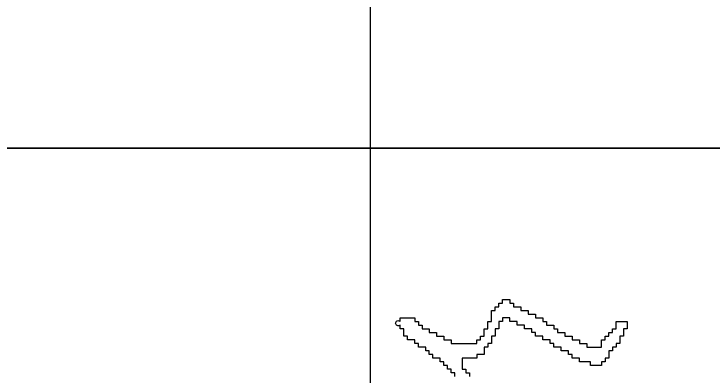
# Model space of a CAD drawing. Header units: millimetres. Extents: x 434053 to 1059003, y -2417481 to 936527.
# Drawn here: x 587918 to 588680, y -1805819 to -1805425 of the extents above; entities that cross this region are included whole.
import ezdxf

# ---------------------------------------------------------------- set-up
doc = ezdxf.new("R2010")
doc.units = ezdxf.units.MM
doc.header["$LTSCALE"] = 1000
doc.header["$MEASUREMENT"] = 0
for name, color, linetype in [('TITLIN', 7, 'Continuous'), ('图框层', 3, 'Continuous'), ('电子签名', 6, 'Continuous')]:
    doc.layers.add(name, color=color, linetype=linetype)

# ---------------------------------------------------------------- blocks, each defined once
blk = doc.blocks.new('A$C6C634642')
at = {"linetype": 'Continuous'}
blk.add_lwpolyline([(80000, 75000), (75000, 75000), (75000, 70000), (70000, 70000), (70000, 65000), (65000, 65000), (65000, 60000), (60000, 60000), (60000, 55000), (55000, 55000), (55000, 50000), (55000, 45000), (50000, 45000), (50000, 40000), (45000, 40000), (45000, 35000), (40000, 35000), (40000, 30000), (40000, 25000), (35000, 25000), (35000, 20000), (30000, 20000), (30000, 15000), (30000, 10000), (25000, 10000), (25000, 5000), (20000, 5000), (15000, 5000), (15000, 0), (10000, 0, -2.414214), (5000, 0), (0, 0), (0, 5000), (0, 10000), (0, 15000), (0, 20000), (5000, 20000), (5000, 25000), (10000, 25000), (10000, 30000), (15000, 30000), (15000, 35000), (15000, 40000), (20000, 40000), (20000, 45000), (20000, 50000), (25000, 50000), (25000, 55000), (25000, 60000), (30000, 60000), (30000, 65000), (30000, 70000), (35000, 70000), (35000, 75000), (35000, 80000), (35000, 85000), (35000, 90000), (35000, 95000), (35000, 100000), (35000, 105000), (30000, 105000), (30000, 110000), (25000, 110000), (25000, 115000), (20000, 115000), (15000, 115000), (15000, 120000), (10000, 120000), (5000, 120000), (5000, 125000), (0, 125000), (-5000, 125000), (-10000, 125000), (-10000, 130000), (-15000, 130000), (-15000, 135000), (-20000, 135000), (-20000, 140000), (-25000, 140000), (-25000, 145000), (-25000, 150000), (-20000, 150000), (-20000, 155000), (-15000, 155000), (-15000, 160000), (-15000, 165000), (-10000, 165000), (-10000, 170000), (-10000, 175000), (-5000, 175000), (-5000, 180000), (-5000, 185000), (0, 185000), (0, 190000), (0, 195000), (5000, 195000), (5000, 200000), (10000, 200000), (10000, 205000), (10000, 210000), (15000, 210000), (15000, 215000), (20000, 215000), (20000, 220000), (20000, 225000), (25000, 225000), (25000, 230000), (25000, 235000), (30000, 235000), (30000, 240000), (30000, 245000), (35000, 245000), (35000, 250000), (35000, 255000), (40000, 255000), (40000, 260000), (40000, 265000), (40000, 270000), (40000, 275000), (35000, 275000), (30000, 275000), (30000, 280000), (25000, 280000), (25000, 285000), (20000, 285000), (20000, 290000), (15000, 290000), (15000, 295000), (10000, 295000), (5000, 295000), (5000, 300000), (5000, 305000), (5000, 310000), (10000, 310000), (15000, 310000), (15000, 305000), (25000, 305000), (25000, 300000), (35000, 300000), (35000, 295000), (40000, 295000), (40000, 290000), (45000, 290000), (45000, 285000), (55000, 285000), (55000, 280000), (60000, 280000), (60000, 275000), (65000, 275000), (65000, 270000), (65000, 265000), (65000, 260000), (60000, 260000), (60000, 255000), (60000, 250000), (60000, 245000), (55000, 245000), (55000, 240000), (55000, 235000), (50000, 235000), (50000, 230000), (45000, 230000), (45000, 225000), (45000, 220000), (40000, 220000), (40000, 215000), (40000, 210000), (35000, 210000), (35000, 205000), (30000, 205000), (30000, 200000), (30000, 195000), (25000, 195000), (25000, 190000), (25000, 185000), (20000, 185000), (20000, 180000), (15000, 180000), (15000, 175000), (15000, 170000), (10000, 170000), (10000, 165000), (10000, 160000), (5000, 160000), (5000, 155000), (5000, 150000), (0, 150000), (0, 145000), (0, 140000), (5000, 140000), (5000, 135000), (15000, 135000), (15000, 130000), (25000, 130000), (25000, 125000), (35000, 125000), (35000, 120000), (40000, 120000), (40000, 115000), (50000, 115000), (50000, 110000), (50000, 105000), (55000, 105000), (55000, 100000), (55000, 95000), (55000, 90000), (55000, 85000), (70000, 85000), (70000, 90000), (75000, 90000), (75000, 95000), (80000, 95000)], format="xyb", dxfattribs=at)
blk = doc.blocks.new('A$C62AF6C70')
at = {"layer": '电子签名'}
blk.add_lwpolyline([(0, 0), (0, 10382.2), (2510.4, 10382.2), (2510.4, 0)], close=True, dxfattribs=at)
at = {"layer": '电子签名', "xscale": 0.001595915279045558, "yscale": 0.001595915279045558, "zscale": 0.001595915279045558}
blk.add_blockref('A$C6C634642', (369.2, 8047.2), dxfattribs=at)
blk = doc.blocks.new('asdgdfgsghfdjfh')
at = {"xscale": 0.01000000000265255, "yscale": 0.01000000000265255, "zscale": 0.01000000000265255}
blk.add_blockref('A$C62AF6C70', (-25.104, 100.293), dxfattribs=at)
blk = doc.blocks.new('asdfgafg21GZ_LABEL2')
at = {"layer": 'TITLIN'}
for p, q in [((-25.104, 204.115), (-25.104, 100.493)), ((-65, 180.115), (0, 180.115))]:
    blk.add_line(p, q, dxfattribs=at)
blk = doc.blocks.new('asdfgafgA$C15443CC7')
at = {"layer": '图框层', "xscale": 150.0000000300889, "yscale": 150.0000000300889, "zscale": 150.0000000300889}
blk.add_blockref('asdfgafg21GZ_LABEL2', (208350, 1500), dxfattribs=at)
blk = doc.blocks.new('asdfadfsdhg')
at = {"xscale": 0.3333333333333333, "yscale": 0.3333333333333333, "zscale": 0.3333333333333333, "rotation": 270}
blk.add_blockref('asdfgafgA$C15443CC7', (0, 69950), dxfattribs=at)
at = {"layer": '图框层', "xscale": 50, "yscale": 50, "zscale": 50, "rotation": 270}
blk.add_blockref('asdgdfgsghfdjfh', (500, 500), dxfattribs=at)

msp = doc.modelspace()

# ---------------------------------------------------------------- block references
msp.add_blockref('asdfadfsdhg', (578800.94, -1807326.27))

doc.saveas('drawing.dxf')
